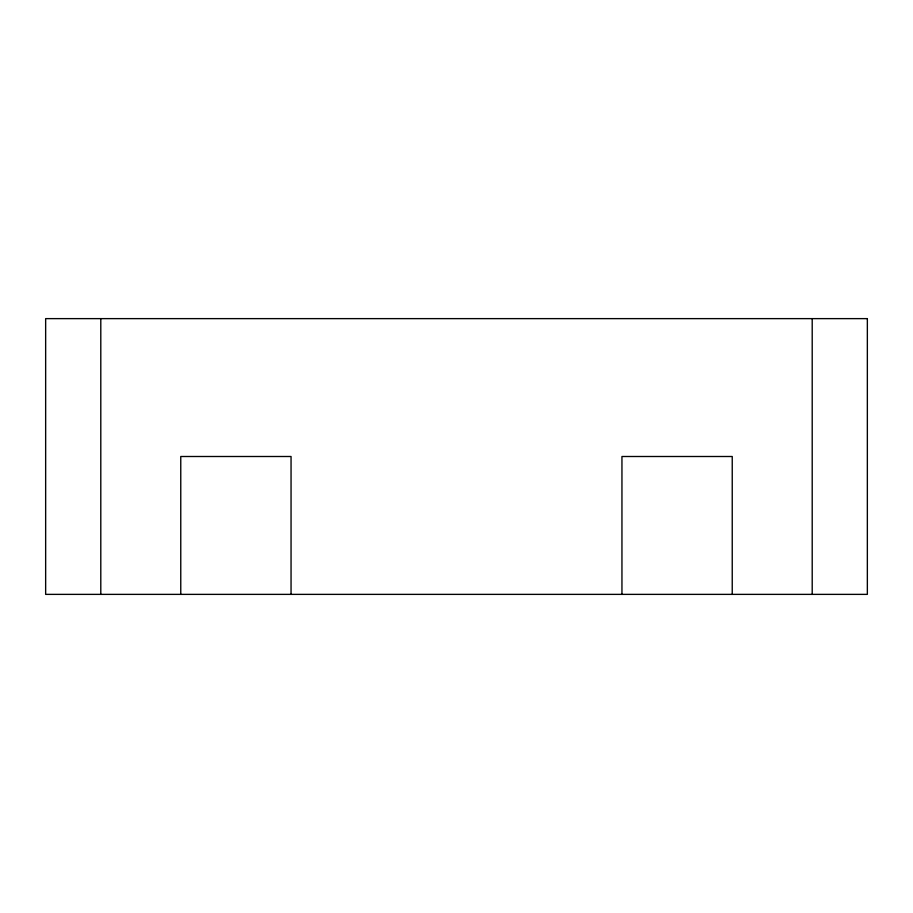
<?xml version="1.0" encoding="UTF-8"?>
<svg xmlns="http://www.w3.org/2000/svg" width="913" height="913" viewBox="0 0 913 913"><rect width="100%" height="100%" fill="white"/><g stroke="black" fill="none" stroke-linecap="round" stroke-linejoin="round"><path stroke-width="1.37" d="M812.205 318.626L812.205 594.374M732.237 594.374L732.237 456.5L621.947 456.5L621.947 594.374M291.053 594.374L291.053 456.5L180.763 456.5L180.763 594.374M100.795 318.626L100.795 594.374M867.35 318.626L45.65 318.626L45.65 594.374L867.35 594.374L867.35 318.626"/></g></svg>
